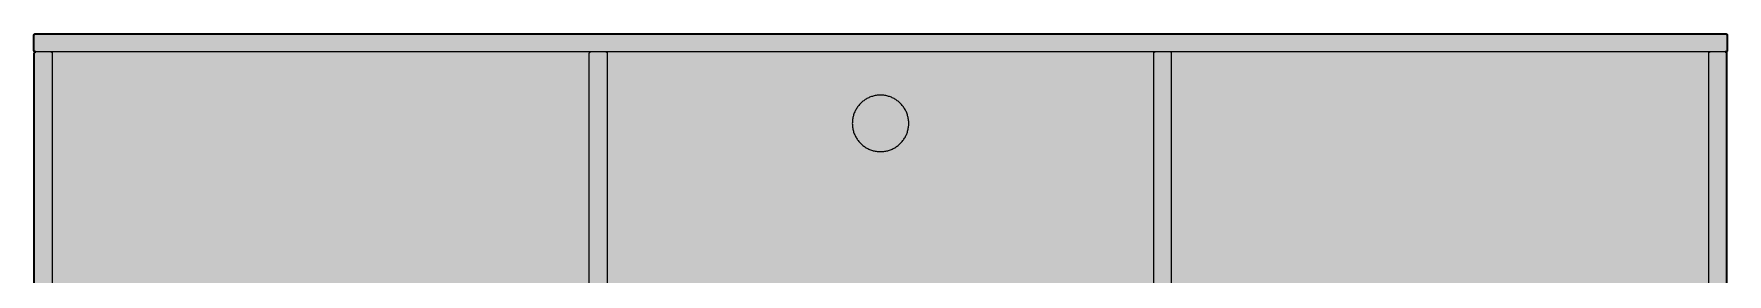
# Model space of a CAD drawing. Header units: millimetres. Extents: x 0 to 2864, y -783 to 509.
# Drawn here: x 33 to 1833, y 254 to 508 of the extents above; entities that cross this region are included whole.
import ezdxf

# ---------------------------------------------------------------- set-up
doc = ezdxf.new("R2010")
doc.units = ezdxf.units.MM
doc.layers.add('Blocks', color=7, linetype='Continuous')
doc.layers.add('Blocks$Fill', color=7, linetype='Continuous', true_color=0xffffff)
doc.layers.add('Blocks$Inner', color=7, linetype='Continuous', lineweight=25, true_color=0x007f00)
doc.layers.add('Blocks$Outline', color=7, linetype='Continuous', lineweight=35, true_color=0xff3f3f)

# ---------------------------------------------------------------- blocks, each defined once
blk = doc.blocks.new('Colour Floor Cabinet L Front')
at = {"layer": 'Blocks$Fill'}
blk.add_hatch(color=256, dxfattribs=at).paths.add_polyline_path([(34.5, 489.5), (34, 489.5), (33.9, 489.5), (33.9, 489.5), (33.8, 489.5), (33.8, 489.5), (33.7, 489.5), (33.7, 489.5), (33.6, 489.6), (33.6, 489.6), (33.5, 489.6), (33.5, 489.6), (33.4, 489.6), (33.4, 489.6), (33.3, 489.7), (33.3, 489.7), (33.3, 489.7), (33.2, 489.7), (33.2, 489.8), (33.1, 489.8), (33.1, 489.8), (33, 489.9), (33, 489.9), (33, 489.9), (32.9, 490), (32.9, 490), (32.9, 490.1), (32.8, 490.1), (32.8, 490.1), (32.8, 490.2), (32.8, 490.2), (32.7, 490.3), (32.7, 490.3), (32.7, 490.4), (32.7, 490.4), (32.6, 490.4), (32.6, 490.5), (32.6, 490.5), (32.6, 490.6), (32.6, 490.6), (32.6, 490.7), (32.6, 490.7), (32.5, 490.8), (32.5, 490.8), (32.5, 490.9), (32.5, 490.9), (32.5, 491), (32.5, 507.1), (32.5, 507.1), (32.5, 507.2), (32.5, 507.2), (32.6, 507.3), (32.6, 507.3), (32.6, 507.4), (32.6, 507.4), (32.6, 507.5), (32.6, 507.5), (32.6, 507.6), (32.7, 507.6), (32.7, 507.6), (32.7, 507.7), (32.7, 507.7), (32.8, 507.8), (32.8, 507.8), (32.8, 507.9), (32.8, 507.9), (32.9, 507.9), (32.9, 508), (32.9, 508), (33, 508.1), (33, 508.1), (33, 508.1), (33.1, 508.2), (33.1, 508.2), (33.2, 508.2), (33.2, 508.3), (33.3, 508.3), (33.3, 508.3), (33.3, 508.3), (33.4, 508.4), (33.4, 508.4), (33.5, 508.4), (33.5, 508.4), (33.6, 508.4), (33.6, 508.4), (33.7, 508.5), (33.7, 508.5), (33.8, 508.5), (33.8, 508.5), (33.9, 508.5), (33.9, 508.5), (34, 508.5), (34, 508.5), (1831.1, 508.5), (1831.1, 508.5), (1831.2, 508.5), (1831.2, 508.5), (1831.3, 508.5), (1831.3, 508.5), (1831.4, 508.5), (1831.4, 508.4), (1831.5, 508.4), (1831.5, 508.4), (1831.6, 508.4), (1831.6, 508.4), (1831.7, 508.4), (1831.7, 508.3), (1831.8, 508.3), (1831.8, 508.3), (1831.9, 508.3), (1831.9, 508.2), (1831.9, 508.2), (1832, 508.2), (1832, 508.1), (1832.1, 508.1), (1832.1, 508.1), (1832.1, 508), (1832.2, 508), (1832.2, 507.9), (1832.2, 507.9), (1832.3, 507.9), (1832.3, 507.8), (1832.3, 507.8), (1832.3, 507.7), (1832.4, 507.7), (1832.4, 507.6), (1832.4, 507.6), (1832.4, 507.6), (1832.4, 507.5), (1832.5, 507.5), (1832.5, 507.4), (1832.5, 507.4), (1832.5, 507.3), (1832.5, 507.3), (1832.5, 507.2), (1832.5, 507.2), (1832.5, 507.1), (1832.5, 507.1), (1832.5, 490.9), (1832.5, 490.9), (1832.5, 490.8), (1832.5, 490.8), (1832.5, 490.7), (1832.5, 490.7), (1832.5, 490.6), (1832.5, 490.6), (1832.5, 490.5), (1832.4, 490.5), (1832.4, 490.4), (1832.4, 490.4), (1832.4, 490.4), (1832.4, 490.3), (1832.3, 490.3), (1832.3, 490.2), (1832.3, 490.2), (1832.3, 490.1), (1832.2, 490.1), (1832.2, 490.1), (1832.2, 490), (1832.1, 490), (1832.1, 489.9), (1832.1, 489.9), (1832, 489.9), (1832, 489.8), (1831.9, 489.8), (1831.9, 489.8), (1831.9, 489.7), (1831.8, 489.7), (1831.8, 489.7), (1831.7, 489.7), (1831.7, 489.6), (1831.6, 489.6), (1831.6, 489.6), (1831.5, 489.6), (1831.5, 489.6), (1831.4, 489.6), (1831.4, 489.5), (1831.3, 489.5), (1831.3, 489.5), (1831.2, 489.5), (1831.2, 489.5), (1831.1, 489.5), (1831.1, 489.5), (1831, 489.5), (1830.6, 489.5), (1830.6, 489.5), (1830.6, 489.5), (1830.7, 489.5), (1830.7, 489.5), (1830.8, 489.5), (1830.8, 489.5), (1830.9, 489.5), (1830.9, 489.4), (1831, 489.4), (1831, 489.4), (1831.1, 489.4), (1831.1, 489.4), (1831.2, 489.4), (1831.2, 489.3), (1831.3, 489.3), (1831.3, 489.3), (1831.4, 489.3), (1831.4, 489.2), (1831.4, 489.2), (1831.5, 489.2), (1831.5, 489.1), (1831.6, 489.1), (1831.6, 489.1), (1831.6, 489), (1831.7, 489), (1831.7, 488.9), (1831.7, 488.9), (1831.8, 488.9), (1831.8, 488.8), (1831.8, 488.8), (1831.8, 488.7), (1831.9, 488.7), (1831.9, 488.6), (1831.9, 488.6), (1831.9, 488.6), (1831.9, 488.5), (1832, 488.5), (1832, 488.4), (1832, 488.4), (1832, 488.3), (1832, 488.3), (1832, 488.2), (1832, 488.2), (1832, 488.1), (1832, 488.1), (1832, 488), (1832, 138.9), (1832, 138.9), (1832, 138.8), (1832, 138.8), (1832, 138.7), (1832, 138.7), (1832, 138.6), (1832, 138.6), (1832, 138.5), (1831.9, 138.5), (1831.9, 138.4), (1831.9, 138.4), (1831.9, 138.4), (1831.9, 138.3), (1831.8, 138.3), (1831.8, 138.2), (1831.8, 138.2), (1831.8, 138.1), (1831.7, 138.1), (1831.7, 138.1), (1831.7, 138), (1831.6, 138), (1831.6, 137.9), (1831.6, 137.9), (1831.5, 137.9), (1831.5, 137.8), (1831.4, 137.8), (1831.4, 137.8), (1831.4, 137.7), (1831.3, 137.7), (1831.3, 137.7), (1831.2, 137.7), (1831.2, 137.6), (1831.1, 137.6), (1831.1, 137.6), (1831, 137.6), (1831, 137.6), (1830.9, 137.6), (1830.9, 137.5), (1830.8, 137.5), (1830.8, 137.5), (1830.7, 137.5), (1830.7, 137.5), (1830.6, 137.5), (1830.6, 137.5), (1830.6, 137.5), (1831.1, 137.5), (1831.1, 137.5), (1831.2, 137.5), (1831.2, 137.5), (1831.3, 137.5), (1831.3, 137.5), (1831.4, 137.5), (1831.4, 137.4), (1831.5, 137.4), (1831.5, 137.4), (1831.6, 137.4), (1831.6, 137.4), (1831.7, 137.4), (1831.7, 137.3), (1831.8, 137.3), (1831.8, 137.3), (1831.9, 137.3), (1831.9, 137.2), (1831.9, 137.2), (1832, 137.2), (1832, 137.1), (1832.1, 137.1), (1832.1, 137.1), (1832.1, 137), (1832.2, 137), (1832.2, 136.9), (1832.2, 136.9), (1832.3, 136.9), (1832.3, 136.8), (1832.3, 136.8), (1832.3, 136.7), (1832.4, 136.7), (1832.4, 136.6), (1832.4, 136.6), (1832.4, 136.6), (1832.4, 136.5), (1832.5, 136.5), (1832.5, 136.4), (1832.5, 136.4), (1832.5, 136.3), (1832.5, 136.3), (1832.5, 136.2), (1832.5, 136.2), (1832.5, 136.1), (1832.5, 136.1), (1832.5, 136), (1832.5, 119.9), (1832.5, 119.9), (1832.5, 119.8), (1832.5, 119.8), (1832.5, 119.7), (1832.5, 119.7), (1832.5, 119.6), (1832.5, 119.6), (1832.5, 119.5), (1832.4, 119.5), (1832.4, 119.4), (1832.4, 119.4), (1832.4, 119.4), (1832.4, 119.3), (1832.3, 119.3), (1832.3, 119.2), (1832.3, 119.2), (1832.3, 119.1), (1832.2, 119.1), (1832.2, 119.1), (1832.2, 119), (1832.1, 119), (1832.1, 118.9), (1832.1, 118.9), (1832, 118.9), (1832, 118.8), (1831.9, 118.8), (1831.9, 118.8), (1831.9, 118.7), (1831.8, 118.7), (1831.8, 118.7), (1831.7, 118.7), (1831.7, 118.6), (1831.6, 118.6), (1831.6, 118.6), (1831.5, 118.6), (1831.5, 118.6), (1831.4, 118.6), (1831.4, 118.5), (1831.3, 118.5), (1831.3, 118.5), (1831.2, 118.5), (1831.2, 118.5), (1831.1, 118.5), (1831.1, 118.5), (1831, 118.5), (1681.6, 118.5), (1681.6, 118.5), (1681.7, 118.5), (1681.7, 118.5), (1681.7, 118.5), (1681.8, 118.5), (1681.8, 118.5), (1681.8, 118.5), (1681.9, 118.4), (1681.9, 118.4), (1681.9, 118.4), (1682, 118.4), (1682, 118.4), (1682, 118.4), (1682.1, 118.4), (1682.1, 118.3), (1682.1, 118.3), (1682.1, 118.3), (1682.2, 118.3), (1682.2, 118.3), (1682.2, 118.2), (1682.2, 118.2), (1682.3, 118.2), (1682.3, 118.2), (1682.3, 118.1), (1682.3, 118.1), (1682.4, 118.1), (1682.4, 118), (1682.4, 118), (1682.4, 118), (1682.4, 118), (1682.4, 117.9), (1682.5, 117.9), (1682.5, 117.9), (1682.5, 117.8), (1682.5, 117.8), (1682.5, 117.8), (1682.5, 117.7), (1682.5, 117.7), (1682.5, 117.7), (1682.5, 117.6), (1682.5, 117.6), (1682.5, 117.6), (1682.5, 117.5), (1682.5, 117.5), (1682.5, 89.5), (1682.5, 89.4), (1682.5, 89.4), (1682.5, 89.4), (1682.5, 89.3), (1682.5, 89.3), (1682.5, 89.3), (1682.5, 89.2), (1682.5, 89.2), (1682.5, 89.2), (1682.5, 89.1), (1682.5, 89.1), (1682.4, 89.1), (1682.4, 89), (1682.4, 89), (1682.4, 89), (1682.4, 89), (1682.4, 88.9), (1682.3, 88.9), (1682.3, 88.9), (1682.3, 88.8), (1682.3, 88.8), (1682.2, 88.8), (1682.2, 88.8), (1682.2, 88.7), (1682.2, 88.7), (1682.1, 88.7), (1682.1, 88.7), (1682.1, 88.7), (1682.1, 88.6), (1682, 88.6), (1682, 88.6), (1682, 88.6), (1681.9, 88.6), (1681.9, 88.6), (1681.9, 88.6), (1681.8, 88.5), (1681.8, 88.5), (1681.8, 88.5), (1681.7, 88.5), (1681.7, 88.5), (1681.7, 88.5), (1681.6, 88.5), (1681.6, 88.5), (1681.6, 88.5), (1681.5, 88.5), (1532.5, 88.5), (1532.5, 0), (1532.5, 0), (1532.5, 0), (1532.5, 0), (1532.5, 0), (1532.5, 0), (1532.5, 0), (1532.5, 0), (1532.5, 0), (1532.5, 0), (1532.5, 0), (1532.5, 0), (1532.5, 0), (1532.5, 0), (1532.5, 0), (1532.5, 0), (1532.5, 0), (1532.5, 0), (1532.5, 0), (1532.5, 0), (1532.5, 0), (1532.5, 0), (1532.5, 0), (1532.5, 0), (1532.5, 0), (1532.5, 0), (1532.5, 0), (1532.5, 0), (1532.5, 0), (1532.5, 0), (1532.5, 0), (1532.5, 0), (1532.5, 0), (1532.5, 0), (1532.5, 0), (1532.5, 0), (1532.5, 0), (1532.5, 0), (1532.5, 0), (1532.5, 0), (1532.5, 0), (1532.5, 0), (1532.5, -0.1), (1532.5, -0.1), (1532.5, -1.5), (1530.5, -1.5), (1512.5, -1.5), (1512.5, -0.1), (1512.5, 0), (1512.5, 0), (1512.5, 0), (1512.5, 0), (1512.5, 0), (1512.5, 0), (1512.5, 0), (1512.5, 0), (1512.5, 0), (1512.5, 0), (1512.5, 0), (1512.5, 0), (1512.5, 0), (1512.5, 0), (1512.5, 0), (1512.5, 0), (1512.5, 0), (1512.5, 0), (1512.5, 0), (1512.5, 0), (1512.5, 0), (1512.5, 0), (1512.6, 0), (1512.6, 0), (1512.6, 0), (1512.6, 0), (1512.6, 0), (1512.6, 0), (1512.6, 0), (1512.6, 0), (1512.6, 0), (1512.6, 0), (1512.6, 0), (1512.6, 0), (1512.6, 0), (1512.6, 0), (1512.6, 0), (1512.5, 0), (1512.5, 88.5), (352.5, 88.5), (352.5, 0), (352.5, 0), (352.5, 0), (352.5, 0), (352.5, 0), (352.5, 0), (352.5, 0), (352.5, 0), (352.5, 0), (352.5, 0), (352.5, 0), (352.5, 0), (352.5, 0), (352.5, 0), (352.5, 0), (352.5, 0), (352.5, 0), (352.5, 0), (352.5, 0), (352.5, 0), (352.5, 0), (352.5, 0), (352.5, 0), (352.5, 0), (352.5, 0), (352.5, 0), (352.5, 0), (352.5, 0), (352.5, 0), (352.5, 0), (352.5, 0), (352.5, 0), (352.5, 0), (352.5, 0), (352.5, 0), (352.5, 0), (352.5, 0), (352.5, 0), (352.5, 0), (352.5, 0), (352.5, 0), (352.5, 0), (352.5, -0.1), (352.5, -0.1), (352.5, -1.5), (350.5, -1.5), (332.5, -1.5), (332.5, -0.1), (332.5, -0.1), (332.5, 0), (332.5, 0), (332.5, 0), (332.5, 0), (332.5, 0), (332.5, 0), (332.5, 0), (332.5, 0), (332.5, 0), (332.5, 0), (332.5, 0), (332.5, 0), (332.5, 0), (332.5, 0), (332.5, 0), (332.5, 0), (332.5, 0), (332.5, 0), (332.5, 0), (332.5, 0), (332.5, 0), (332.5, 0), (332.6, 0), (332.6, 0), (332.6, 0), (332.6, 0), (332.6, 0), (332.6, 0), (332.6, 0), (332.6, 0), (332.6, 0), (332.6, 0), (332.6, 0), (332.6, 0), (332.6, 0), (332.6, 0), (332.6, 0), (332.5, 0), (332.5, 88.5), (183.5, 88.5), (183.5, 88.5), (183.5, 88.5), (183.4, 88.5), (183.4, 88.5), (183.4, 88.5), (183.3, 88.5), (183.3, 88.5), (183.3, 88.5), (183.2, 88.5), (183.2, 88.6), (183.2, 88.6), (183.1, 88.6), (183.1, 88.6), (183.1, 88.6), (183, 88.6), (183, 88.6), (183, 88.7), (183, 88.7), (182.9, 88.7), (182.9, 88.7), (182.9, 88.7), (182.9, 88.8), (182.8, 88.8), (182.8, 88.8), (182.8, 88.8), (182.8, 88.9), (182.7, 88.9), (182.7, 88.9), (182.7, 89), (182.7, 89), (182.7, 89), (182.6, 89), (182.6, 89.1), (182.6, 89.1), (182.6, 89.1), (182.6, 89.2), (182.6, 89.2), (182.6, 89.2), (182.6, 89.3), (182.6, 89.3), (182.5, 89.3), (182.5, 89.4), (182.5, 89.4), (182.5, 89.4), (182.5, 89.5), (182.5, 89.5), (182.5, 117.5), (182.5, 117.6), (182.5, 117.6), (182.5, 117.6), (182.5, 117.7), (182.6, 117.7), (182.6, 117.7), (182.6, 117.8), (182.6, 117.8), (182.6, 117.8), (182.6, 117.9), (182.6, 117.9), (182.6, 117.9), (182.6, 118), (182.7, 118), (182.7, 118), (182.7, 118), (182.7, 118.1), (182.7, 118.1), (182.8, 118.1), (182.8, 118.2), (182.8, 118.2), (182.8, 118.2), (182.9, 118.2), (182.9, 118.3), (182.9, 118.3), (182.9, 118.3), (183, 118.3), (183, 118.3), (183, 118.4), (183, 118.4), (183.1, 118.4), (183.1, 118.4), (183.1, 118.4), (183.2, 118.4), (183.2, 118.4), (183.2, 118.5), (183.3, 118.5), (183.3, 118.5), (183.3, 118.5), (183.4, 118.5), (183.4, 118.5), (183.4, 118.5), (183.5, 118.5), (183.5, 118.5), (34, 118.5), (33.9, 118.5), (33.9, 118.5), (33.8, 118.5), (33.8, 118.5), (33.7, 118.5), (33.7, 118.5), (33.6, 118.6), (33.6, 118.6), (33.5, 118.6), (33.5, 118.6), (33.4, 118.6), (33.4, 118.6), (33.3, 118.7), (33.3, 118.7), (33.3, 118.7), (33.2, 118.7), (33.2, 118.8), (33.1, 118.8), (33.1, 118.8), (33, 118.9), (33, 118.9), (33, 118.9), (32.9, 119), (32.9, 119), (32.9, 119.1), (32.8, 119.1), (32.8, 119.1), (32.8, 119.2), (32.8, 119.2), (32.7, 119.3), (32.7, 119.3), (32.7, 119.4), (32.7, 119.4), (32.6, 119.4), (32.6, 119.5), (32.6, 119.5), (32.6, 119.6), (32.6, 119.6), (32.6, 119.7), (32.6, 119.7), (32.5, 119.8), (32.5, 119.8), (32.5, 119.9), (32.5, 119.9), (32.5, 120), (32.5, 136.1), (32.5, 136.1), (32.5, 136.2), (32.5, 136.2), (32.6, 136.3), (32.6, 136.3), (32.6, 136.4), (32.6, 136.4), (32.6, 136.5), (32.6, 136.5), (32.6, 136.6), (32.7, 136.6), (32.7, 136.6), (32.7, 136.7), (32.7, 136.7), (32.8, 136.8), (32.8, 136.8), (32.8, 136.9), (32.8, 136.9), (32.9, 136.9), (32.9, 137), (32.9, 137), (33, 137.1), (33, 137.1), (33, 137.1), (33.1, 137.2), (33.1, 137.2), (33.2, 137.2), (33.2, 137.3), (33.3, 137.3), (33.3, 137.3), (33.3, 137.3), (33.4, 137.4), (33.4, 137.4), (33.5, 137.4), (33.5, 137.4), (33.6, 137.4), (33.6, 137.4), (33.7, 137.5), (33.7, 137.5), (33.8, 137.5), (33.8, 137.5), (33.9, 137.5), (33.9, 137.5), (34, 137.5), (34, 137.5), (34.5, 137.5), (34.5, 137.5), (34.4, 137.5), (34.4, 137.5), (34.3, 137.5), (34.3, 137.5), (34.2, 137.5), (34.2, 137.5), (34.1, 137.6), (34.1, 137.6), (34, 137.6), (34, 137.6), (33.9, 137.6), (33.9, 137.6), (33.8, 137.7), (33.8, 137.7), (33.8, 137.7), (33.7, 137.7), (33.7, 137.8), (33.6, 137.8), (33.6, 137.8), (33.5, 137.9), (33.5, 137.9), (33.5, 137.9), (33.4, 138), (33.4, 138), (33.4, 138.1), (33.3, 138.1), (33.3, 138.1), (33.3, 138.2), (33.3, 138.2), (33.2, 138.3), (33.2, 138.3), (33.2, 138.4), (33.2, 138.4), (33.1, 138.4), (33.1, 138.5), (33.1, 138.5), (33.1, 138.6), (33.1, 138.6), (33.1, 138.7), (33.1, 138.7), (33, 138.8), (33, 138.8), (33, 138.9), (33, 138.9), (33, 139), (33, 488.1), (33, 488.1), (33, 488.2), (33, 488.2), (33.1, 488.3), (33.1, 488.3), (33.1, 488.4), (33.1, 488.4), (33.1, 488.5), (33.1, 488.5), (33.1, 488.6), (33.2, 488.6), (33.2, 488.6), (33.2, 488.7), (33.2, 488.7), (33.3, 488.8), (33.3, 488.8), (33.3, 488.9), (33.3, 488.9), (33.4, 488.9), (33.4, 489), (33.4, 489), (33.5, 489.1), (33.5, 489.1), (33.5, 489.1), (33.6, 489.2), (33.6, 489.2), (33.7, 489.2), (33.7, 489.3), (33.8, 489.3), (33.8, 489.3), (33.8, 489.3), (33.9, 489.4), (33.9, 489.4), (34, 489.4), (34, 489.4), (34.1, 489.4), (34.1, 489.4), (34.2, 489.5), (34.2, 489.5), (34.3, 489.5), (34.3, 489.5), (34.4, 489.5), (34.4, 489.5)], flags=0)
at = {"layer": 'Blocks$Inner'}
for points in [[(1832.5, 507.1), (1832.5, 507), (1832.5, 491), (1832.5, 490.9), (1832.5, 490.9), (1832.5, 490.8), (1832.5, 490.8), (1832.5, 490.7), (1832.5, 490.7), (1832.5, 490.6), (1832.5, 490.6), (1832.5, 490.5), (1832.4, 490.5), (1832.4, 490.4), (1832.4, 490.4), (1832.4, 490.4), (1832.4, 490.3), (1832.3, 490.3), (1832.3, 490.2), (1832.3, 490.2), (1832.3, 490.1), (1832.2, 490.1), (1832.2, 490.1), (1832.2, 490), (1832.1, 490), (1832.1, 489.9), (1832.1, 489.9), (1832, 489.9), (1832, 489.8), (1831.9, 489.8), (1831.9, 489.8), (1831.9, 489.7), (1831.8, 489.7), (1831.8, 489.7), (1831.7, 489.7), (1831.7, 489.6), (1831.6, 489.6), (1831.6, 489.6), (1831.5, 489.6), (1831.5, 489.6), (1831.4, 489.6), (1831.4, 489.5), (1831.3, 489.5), (1831.3, 489.5), (1831.2, 489.5), (1831.2, 489.5), (1831.1, 489.5), (1831.1, 489.5), (1831, 489.5), (1830.5, 489.5), (1814.5, 489.5), (1813, 489.5), (52, 489.5), (50.5, 489.5), (34.5, 489.5), (34, 489.5), (34, 489.5), (33.9, 489.5), (33.9, 489.5), (33.8, 489.5), (33.8, 489.5), (33.7, 489.5), (33.7, 489.5), (33.6, 489.6), (33.6, 489.6), (33.5, 489.6), (33.5, 489.6), (33.4, 489.6), (33.4, 489.6), (33.3, 489.7), (33.3, 489.7), (33.3, 489.7), (33.2, 489.7), (33.2, 489.8), (33.1, 489.8), (33.1, 489.8), (33, 489.9), (33, 489.9), (33, 489.9), (32.9, 490), (32.9, 490), (32.9, 490.1), (32.8, 490.1), (32.8, 490.1), (32.8, 490.2), (32.8, 490.2), (32.7, 490.3), (32.7, 490.3), (32.7, 490.4), (32.7, 490.4), (32.6, 490.4), (32.6, 490.5), (32.6, 490.5), (32.6, 490.6), (32.6, 490.6), (32.6, 490.7), (32.6, 490.7), (32.5, 490.8), (32.5, 490.8), (32.5, 490.9), (32.5, 490.9), (32.5, 491), (32.5, 507), (32.5, 507.1), (32.5, 507.1), (32.5, 507.2), (32.5, 507.2), (32.6, 507.3), (32.6, 507.3), (32.6, 507.4), (32.6, 507.4), (32.6, 507.5), (32.6, 507.5), (32.6, 507.6), (32.7, 507.6), (32.7, 507.6), (32.7, 507.7), (32.7, 507.7), (32.8, 507.8), (32.8, 507.8), (32.8, 507.9), (32.8, 507.9), (32.9, 507.9), (32.9, 508), (32.9, 508), (33, 508.1), (33, 508.1), (33, 508.1), (33.1, 508.2), (33.1, 508.2), (33.2, 508.2), (33.2, 508.3), (33.3, 508.3), (33.3, 508.3), (33.3, 508.3), (33.4, 508.4), (33.4, 508.4), (33.5, 508.4), (33.5, 508.4), (33.6, 508.4), (33.6, 508.4), (33.7, 508.5), (33.7, 508.5), (33.8, 508.5), (33.8, 508.5), (33.9, 508.5), (33.9, 508.5), (34, 508.5), (34, 508.5), (1831, 508.5), (1831.1, 508.5), (1831.1, 508.5), (1831.2, 508.5), (1831.2, 508.5), (1831.3, 508.5), (1831.3, 508.5), (1831.4, 508.5), (1831.4, 508.4), (1831.5, 508.4), (1831.5, 508.4), (1831.6, 508.4), (1831.6, 508.4), (1831.7, 508.4), (1831.7, 508.3), (1831.8, 508.3), (1831.8, 508.3), (1831.9, 508.3), (1831.9, 508.2), (1831.9, 508.2), (1832, 508.2), (1832, 508.1), (1832.1, 508.1), (1832.1, 508.1), (1832.1, 508), (1832.2, 508), (1832.2, 507.9), (1832.2, 507.9), (1832.3, 507.9), (1832.3, 507.8), (1832.3, 507.8), (1832.3, 507.7), (1832.4, 507.7), (1832.4, 507.6), (1832.4, 507.6), (1832.4, 507.6), (1832.4, 507.5), (1832.5, 507.5), (1832.5, 507.4), (1832.5, 507.4), (1832.5, 507.3), (1832.5, 507.3), (1832.5, 507.2), (1832.5, 507.2), (1832.5, 507.1)], [(902.6, 414.5), (902.5, 413.5), (902.6, 412.5), (902.6, 411.4), (902.7, 410.4), (902.8, 409.4), (903, 408.3), (903.2, 407.3), (903.4, 406.3), (903.7, 405.3), (904, 404.3), (904.3, 403.3), (904.7, 402.4), (905.1, 401.4), (905.5, 400.5), (906, 399.6), (906.5, 398.6), (907, 397.8), (907.6, 396.9), (908.1, 396), (908.8, 395.2), (909.4, 394.4), (910.1, 393.6), (910.8, 392.8), (911.5, 392.1), (912.3, 391.4), (913, 390.7), (913.8, 390), (914.7, 389.4), (915.5, 388.8), (916.4, 388.2), (917.2, 387.7), (918.1, 387.2), (919.1, 386.7), (920, 386.3), (920.9, 385.8), (921.9, 385.4), (922.9, 385.1), (923.9, 384.8), (924.9, 384.5), (925.9, 384.3), (926.9, 384), (927.9, 383.9), (928.9, 383.7), (929.9, 383.6), (931, 383.5), (932, 383.5), (933.1, 383.5), (934.1, 383.5), (935.1, 383.6), (936.2, 383.7), (937.2, 383.9), (938.2, 384), (939.2, 384.3), (940.2, 384.5), (941.2, 384.8), (942.2, 385.1), (943.2, 385.4), (944.1, 385.8), (945.1, 386.3), (946, 386.7), (946.9, 387.2), (947.8, 387.7), (948.7, 388.2), (949.6, 388.8), (950.4, 389.4), (951.2, 390), (952, 390.7), (952.8, 391.4), (953.6, 392.1), (954.3, 392.8), (955, 393.6), (955.7, 394.4), (956.3, 395.2), (956.9, 396), (957.5, 396.9), (958.1, 397.8), (958.6, 398.6), (959.1, 399.6), (959.6, 400.5), (960, 401.4), (960.4, 402.4), (960.8, 403.3), (961.1, 404.3), (961.4, 405.3), (961.7, 406.3), (961.9, 407.3), (962.1, 408.3), (962.2, 409.4), (962.4, 410.4), (962.5, 411.4), (962.5, 412.5), (962.5, 413.5), (962.5, 414.5), (962.5, 415.6), (962.4, 416.6), (962.2, 417.6), (962.1, 418.7), (961.9, 419.7), (961.7, 420.7), (961.4, 421.7), (961.1, 422.7), (960.8, 423.7), (960.4, 424.6), (960, 425.6), (959.6, 426.5), (959.1, 427.4), (958.6, 428.4), (958.1, 429.2), (957.5, 430.1), (956.9, 431), (956.3, 431.8), (955.7, 432.6), (955, 433.4), (954.3, 434.2), (953.6, 434.9), (952.8, 435.6), (952, 436.3), (951.2, 437), (950.4, 437.6), (949.6, 438.2), (948.7, 438.8), (947.8, 439.3), (946.9, 439.8), (946, 440.3), (945.1, 440.7), (944.1, 441.2), (943.2, 441.6), (942.2, 441.9), (941.2, 442.2), (940.2, 442.5), (939.2, 442.7), (938.2, 443), (937.2, 443.1), (936.2, 443.3), (935.1, 443.4), (934.1, 443.5), (933.1, 443.5), (932, 443.5), (931, 443.5), (929.9, 443.4), (928.9, 443.3), (927.9, 443.1), (926.9, 443), (925.9, 442.7), (924.9, 442.5), (923.9, 442.2), (922.9, 441.9), (921.9, 441.6), (920.9, 441.2), (920, 440.7), (919.1, 440.3), (918.1, 439.8), (917.2, 439.3), (916.4, 438.8), (915.5, 438.2), (914.7, 437.6), (913.8, 437), (913, 436.3), (912.3, 435.6), (911.5, 434.9), (910.8, 434.2), (910.1, 433.4), (909.4, 432.6), (908.8, 431.8), (908.1, 431), (907.6, 430.1), (907, 429.2), (906.5, 428.4), (906, 427.4), (905.5, 426.5), (905.1, 425.6), (904.7, 424.6), (904.3, 423.7), (904, 422.7), (903.7, 421.7), (903.4, 420.7), (903.2, 419.7), (903, 418.7), (902.8, 417.6), (902.7, 416.6), (902.6, 415.6)]]:
    blk.add_lwpolyline(points, close=True, dxfattribs=at)
for points in [[(1242, 139), (1242, 488), (1242, 488.1), (1242, 488.1), (1242, 488.2), (1242, 488.2), (1242, 488.3), (1242, 488.3), (1242, 488.4), (1242, 488.4), (1242, 488.5), (1241.9, 488.5), (1241.9, 488.6), (1241.9, 488.6), (1241.9, 488.6), (1241.9, 488.7), (1241.8, 488.7), (1241.8, 488.8), (1241.8, 488.8), (1241.8, 488.9), (1241.7, 488.9), (1241.7, 488.9), (1241.7, 489), (1241.6, 489), (1241.6, 489.1), (1241.6, 489.1), (1241.5, 489.1), (1241.5, 489.2), (1241.4, 489.2), (1241.4, 489.2), (1241.4, 489.3), (1241.3, 489.3), (1241.3, 489.3), (1241.2, 489.3), (1241.2, 489.4), (1241.1, 489.4), (1241.1, 489.4), (1241, 489.4), (1241, 489.4), (1240.9, 489.4), (1240.9, 489.5), (1240.8, 489.5), (1240.8, 489.5), (1240.7, 489.5), (1240.7, 489.5), (1240.6, 489.5), (1240.6, 489.5), (1240.5, 489.5)], [(33, 139), (33, 488), (33, 488.1), (33, 488.1), (33, 488.2), (33, 488.2), (33.1, 488.3), (33.1, 488.3), (33.1, 488.4), (33.1, 488.4), (33.1, 488.5), (33.1, 488.5), (33.1, 488.6), (33.2, 488.6), (33.2, 488.6), (33.2, 488.7), (33.2, 488.7), (33.3, 488.8), (33.3, 488.8), (33.3, 488.9), (33.3, 488.9), (33.4, 488.9), (33.4, 489), (33.4, 489), (33.5, 489.1), (33.5, 489.1), (33.5, 489.1), (33.6, 489.2), (33.6, 489.2), (33.7, 489.2), (33.7, 489.3), (33.8, 489.3), (33.8, 489.3), (33.8, 489.3), (33.9, 489.4), (33.9, 489.4), (34, 489.4), (34, 489.4), (34.1, 489.4), (34.1, 489.4), (34.2, 489.5), (34.2, 489.5), (34.3, 489.5), (34.3, 489.5), (34.4, 489.5), (34.4, 489.5), (34.5, 489.5), (34.5, 489.5)], [(50.5, 489.5), (50.6, 489.5), (50.6, 489.5), (50.7, 489.5), (50.7, 489.5), (50.8, 489.5), (50.8, 489.5), (50.9, 489.5), (50.9, 489.4), (51, 489.4), (51, 489.4), (51.1, 489.4), (51.1, 489.4), (51.2, 489.4), (51.2, 489.3), (51.3, 489.3), (51.3, 489.3), (51.4, 489.3), (51.4, 489.2), (51.4, 489.2), (51.5, 489.2), (51.5, 489.1), (51.6, 489.1), (51.6, 489.1), (51.6, 489), (51.7, 489), (51.7, 488.9), (51.7, 488.9), (51.8, 488.9), (51.8, 488.8), (51.8, 488.8), (51.8, 488.7), (51.9, 488.7), (51.9, 488.6), (51.9, 488.6), (51.9, 488.6), (51.9, 488.5), (52, 488.5), (52, 488.4), (52, 488.4), (52, 488.3), (52, 488.3), (52, 488.2), (52, 488.2), (52, 488.1), (52, 488.1), (52, 488), (52, 139)], [(623, 139), (623, 488), (623, 488.1), (623, 488.1), (623, 488.2), (623, 488.2), (623.1, 488.3), (623.1, 488.3), (623.1, 488.4), (623.1, 488.4), (623.1, 488.5), (623.1, 488.5), (623.1, 488.6), (623.2, 488.6), (623.2, 488.6), (623.2, 488.7), (623.2, 488.7), (623.3, 488.8), (623.3, 488.8), (623.3, 488.9), (623.3, 488.9), (623.4, 488.9), (623.4, 489), (623.4, 489), (623.5, 489.1), (623.5, 489.1), (623.5, 489.1), (623.6, 489.2), (623.6, 489.2), (623.7, 489.2), (623.7, 489.3), (623.8, 489.3), (623.8, 489.3), (623.8, 489.3), (623.9, 489.4), (623.9, 489.4), (624, 489.4), (624, 489.4), (624.1, 489.4), (624.1, 489.4), (624.2, 489.5), (624.2, 489.5), (624.3, 489.5), (624.3, 489.5), (624.4, 489.5), (624.4, 489.5), (624.5, 489.5), (624.5, 489.5)], [(640.5, 489.5), (640.6, 489.5), (640.6, 489.5), (640.7, 489.5), (640.7, 489.5), (640.8, 489.5), (640.8, 489.5), (640.9, 489.5), (640.9, 489.4), (641, 489.4), (641, 489.4), (641.1, 489.4), (641.1, 489.4), (641.2, 489.4), (641.2, 489.3), (641.3, 489.3), (641.3, 489.3), (641.4, 489.3), (641.4, 489.2), (641.4, 489.2), (641.5, 489.2), (641.5, 489.1), (641.6, 489.1), (641.6, 489.1), (641.6, 489), (641.7, 489), (641.7, 488.9), (641.7, 488.9), (641.8, 488.9), (641.8, 488.8), (641.8, 488.8), (641.8, 488.7), (641.9, 488.7), (641.9, 488.6), (641.9, 488.6), (641.9, 488.6), (641.9, 488.5), (642, 488.5), (642, 488.4), (642, 488.4), (642, 488.3), (642, 488.3), (642, 488.2), (642, 488.2), (642, 488.1), (642, 488.1), (642, 488), (642, 139)], [(1223, 139), (1223, 488), (1223, 488.1), (1223, 488.1), (1223, 488.2), (1223, 488.2), (1223.1, 488.3), (1223.1, 488.3), (1223.1, 488.4), (1223.1, 488.4), (1223.1, 488.5), (1223.1, 488.5), (1223.1, 488.6), (1223.2, 488.6), (1223.2, 488.6), (1223.2, 488.7), (1223.2, 488.7), (1223.3, 488.8), (1223.3, 488.8), (1223.3, 488.9), (1223.3, 488.9), (1223.4, 488.9), (1223.4, 489), (1223.4, 489), (1223.5, 489.1), (1223.5, 489.1), (1223.5, 489.1), (1223.6, 489.2), (1223.6, 489.2), (1223.7, 489.2), (1223.7, 489.3), (1223.8, 489.3), (1223.8, 489.3), (1223.8, 489.3), (1223.9, 489.4), (1223.9, 489.4), (1224, 489.4), (1224, 489.4), (1224.1, 489.4), (1224.1, 489.4), (1224.2, 489.5), (1224.2, 489.5), (1224.3, 489.5), (1224.3, 489.5), (1224.4, 489.5), (1224.4, 489.5), (1224.5, 489.5), (1224.5, 489.5)], [(1813, 139), (1813, 488), (1813, 488.1), (1813, 488.1), (1813, 488.2), (1813, 488.2), (1813.1, 488.3), (1813.1, 488.3), (1813.1, 488.4), (1813.1, 488.4), (1813.1, 488.5), (1813.1, 488.5), (1813.1, 488.6), (1813.2, 488.6), (1813.2, 488.6), (1813.2, 488.7), (1813.2, 488.7), (1813.3, 488.8), (1813.3, 488.8), (1813.3, 488.9), (1813.3, 488.9), (1813.4, 488.9), (1813.4, 489), (1813.4, 489), (1813.5, 489.1), (1813.5, 489.1), (1813.5, 489.1), (1813.6, 489.2), (1813.6, 489.2), (1813.7, 489.2), (1813.7, 489.3), (1813.8, 489.3), (1813.8, 489.3), (1813.8, 489.3), (1813.9, 489.4), (1813.9, 489.4), (1814, 489.4), (1814, 489.4), (1814.1, 489.4), (1814.1, 489.4), (1814.2, 489.5), (1814.2, 489.5), (1814.3, 489.5), (1814.3, 489.5), (1814.4, 489.5), (1814.4, 489.5), (1814.5, 489.5), (1814.5, 489.5)], [(1830.5, 489.5), (1830.6, 489.5), (1830.6, 489.5), (1830.7, 489.5), (1830.7, 489.5), (1830.8, 489.5), (1830.8, 489.5), (1830.9, 489.5), (1830.9, 489.4), (1831, 489.4), (1831, 489.4), (1831.1, 489.4), (1831.1, 489.4), (1831.2, 489.4), (1831.2, 489.3), (1831.3, 489.3), (1831.3, 489.3), (1831.4, 489.3), (1831.4, 489.2), (1831.4, 489.2), (1831.5, 489.2), (1831.5, 489.1), (1831.6, 489.1), (1831.6, 489.1), (1831.6, 489), (1831.7, 489), (1831.7, 488.9), (1831.7, 488.9), (1831.8, 488.9), (1831.8, 488.8), (1831.8, 488.8), (1831.8, 488.7), (1831.9, 488.7), (1831.9, 488.6), (1831.9, 488.6), (1831.9, 488.6), (1831.9, 488.5), (1832, 488.5), (1832, 488.4), (1832, 488.4), (1832, 488.3), (1832, 488.3), (1832, 488.2), (1832, 488.2), (1832, 488.1), (1832, 488.1), (1832, 488), (1832, 139)]]:
    blk.add_lwpolyline(points, dxfattribs=at)
at = {"layer": 'Blocks$Outline'}
for points in [[(34.5, 489.5), (34, 489.5), (34, 489.5), (33.9, 489.5), (33.9, 489.5), (33.8, 489.5), (33.8, 489.5), (33.7, 489.5), (33.7, 489.5), (33.6, 489.6), (33.6, 489.6), (33.5, 489.6), (33.5, 489.6), (33.4, 489.6), (33.4, 489.6), (33.3, 489.7), (33.3, 489.7), (33.3, 489.7), (33.2, 489.7), (33.2, 489.8), (33.1, 489.8), (33.1, 489.8), (33, 489.9), (33, 489.9), (33, 489.9), (32.9, 490), (32.9, 490), (32.9, 490.1), (32.8, 490.1), (32.8, 490.1), (32.8, 490.2), (32.8, 490.2), (32.7, 490.3), (32.7, 490.3), (32.7, 490.4), (32.7, 490.4), (32.6, 490.4), (32.6, 490.5), (32.6, 490.5), (32.6, 490.6), (32.6, 490.6), (32.6, 490.7), (32.6, 490.7), (32.5, 490.8), (32.5, 490.8), (32.5, 490.9), (32.5, 490.9), (32.5, 491), (32.5, 507), (32.5, 507.1), (32.5, 507.1), (32.5, 507.2), (32.5, 507.2), (32.6, 507.3), (32.6, 507.3), (32.6, 507.4), (32.6, 507.4), (32.6, 507.5), (32.6, 507.5), (32.6, 507.6), (32.7, 507.6), (32.7, 507.6), (32.7, 507.7), (32.7, 507.7), (32.8, 507.8), (32.8, 507.8), (32.8, 507.9), (32.8, 507.9), (32.9, 507.9), (32.9, 508), (32.9, 508), (33, 508.1), (33, 508.1), (33, 508.1), (33.1, 508.2), (33.1, 508.2), (33.2, 508.2), (33.2, 508.3), (33.3, 508.3), (33.3, 508.3), (33.3, 508.3), (33.4, 508.4), (33.4, 508.4), (33.5, 508.4), (33.5, 508.4), (33.6, 508.4), (33.6, 508.4), (33.7, 508.5), (33.7, 508.5), (33.8, 508.5), (33.8, 508.5), (33.9, 508.5), (33.9, 508.5), (34, 508.5), (34, 508.5), (1831, 508.5), (1831.1, 508.5), (1831.1, 508.5), (1831.2, 508.5), (1831.2, 508.5), (1831.3, 508.5), (1831.3, 508.5), (1831.4, 508.5), (1831.4, 508.4), (1831.5, 508.4), (1831.5, 508.4), (1831.6, 508.4), (1831.6, 508.4), (1831.7, 508.4), (1831.7, 508.3), (1831.8, 508.3), (1831.8, 508.3), (1831.9, 508.3), (1831.9, 508.2), (1831.9, 508.2), (1832, 508.2), (1832, 508.1), (1832.1, 508.1), (1832.1, 508.1), (1832.1, 508), (1832.2, 508), (1832.2, 507.9), (1832.2, 507.9), (1832.3, 507.9), (1832.3, 507.8), (1832.3, 507.8), (1832.3, 507.7), (1832.4, 507.7), (1832.4, 507.6), (1832.4, 507.6), (1832.4, 507.6), (1832.4, 507.5), (1832.5, 507.5), (1832.5, 507.4), (1832.5, 507.4), (1832.5, 507.3), (1832.5, 507.3), (1832.5, 507.2), (1832.5, 507.2), (1832.5, 507.1), (1832.5, 507.1)], [(1832.5, 507.1), (1832.5, 507), (1832.5, 491), (1832.5, 490.9), (1832.5, 490.9), (1832.5, 490.8), (1832.5, 490.8), (1832.5, 490.7), (1832.5, 490.7), (1832.5, 490.6), (1832.5, 490.6), (1832.5, 490.5), (1832.4, 490.5), (1832.4, 490.4), (1832.4, 490.4), (1832.4, 490.4), (1832.4, 490.3), (1832.3, 490.3), (1832.3, 490.2), (1832.3, 490.2), (1832.3, 490.1), (1832.2, 490.1), (1832.2, 490.1), (1832.2, 490), (1832.1, 490), (1832.1, 489.9), (1832.1, 489.9), (1832, 489.9), (1832, 489.8), (1831.9, 489.8), (1831.9, 489.8), (1831.9, 489.7), (1831.8, 489.7), (1831.8, 489.7), (1831.7, 489.7), (1831.7, 489.6), (1831.6, 489.6), (1831.6, 489.6), (1831.5, 489.6), (1831.5, 489.6), (1831.4, 489.6), (1831.4, 489.5), (1831.3, 489.5), (1831.3, 489.5), (1831.2, 489.5), (1831.2, 489.5), (1831.1, 489.5), (1831.1, 489.5), (1831, 489.5), (1830.6, 489.5)], [(33, 139), (33, 488), (33, 488.1), (33, 488.1), (33, 488.2), (33, 488.2), (33.1, 488.3), (33.1, 488.3), (33.1, 488.4), (33.1, 488.4), (33.1, 488.5), (33.1, 488.5), (33.1, 488.6), (33.2, 488.6), (33.2, 488.6), (33.2, 488.7), (33.2, 488.7), (33.3, 488.8), (33.3, 488.8), (33.3, 488.9), (33.3, 488.9), (33.4, 488.9), (33.4, 489), (33.4, 489), (33.5, 489.1), (33.5, 489.1), (33.5, 489.1), (33.6, 489.2), (33.6, 489.2), (33.7, 489.2), (33.7, 489.3), (33.8, 489.3), (33.8, 489.3), (33.8, 489.3), (33.9, 489.4), (33.9, 489.4), (34, 489.4), (34, 489.4), (34.1, 489.4), (34.1, 489.4), (34.2, 489.5), (34.2, 489.5), (34.3, 489.5), (34.3, 489.5), (34.4, 489.5), (34.4, 489.5), (34.5, 489.5)], [(1830.6, 489.5), (1830.6, 489.5), (1830.6, 489.5), (1830.7, 489.5), (1830.7, 489.5), (1830.8, 489.5), (1830.8, 489.5), (1830.9, 489.5), (1830.9, 489.4), (1831, 489.4), (1831, 489.4), (1831.1, 489.4), (1831.1, 489.4), (1831.2, 489.4), (1831.2, 489.3), (1831.3, 489.3), (1831.3, 489.3), (1831.4, 489.3), (1831.4, 489.2), (1831.4, 489.2), (1831.5, 489.2), (1831.5, 489.1), (1831.6, 489.1), (1831.6, 489.1), (1831.6, 489), (1831.7, 489), (1831.7, 488.9), (1831.7, 488.9), (1831.8, 488.9), (1831.8, 488.8), (1831.8, 488.8), (1831.8, 488.7), (1831.9, 488.7), (1831.9, 488.6), (1831.9, 488.6), (1831.9, 488.6), (1831.9, 488.5), (1832, 488.5), (1832, 488.4), (1832, 488.4), (1832, 488.3), (1832, 488.3), (1832, 488.2), (1832, 488.2), (1832, 488.1), (1832, 488.1), (1832, 488), (1832, 139)]]:
    blk.add_lwpolyline(points, dxfattribs=at)

msp = doc.modelspace()

# ---------------------------------------------------------------- block references
at = {"layer": 'Blocks'}
msp.add_blockref('Colour Floor Cabinet L Front', (0, 0), dxfattribs=at)

doc.saveas('drawing.dxf')
